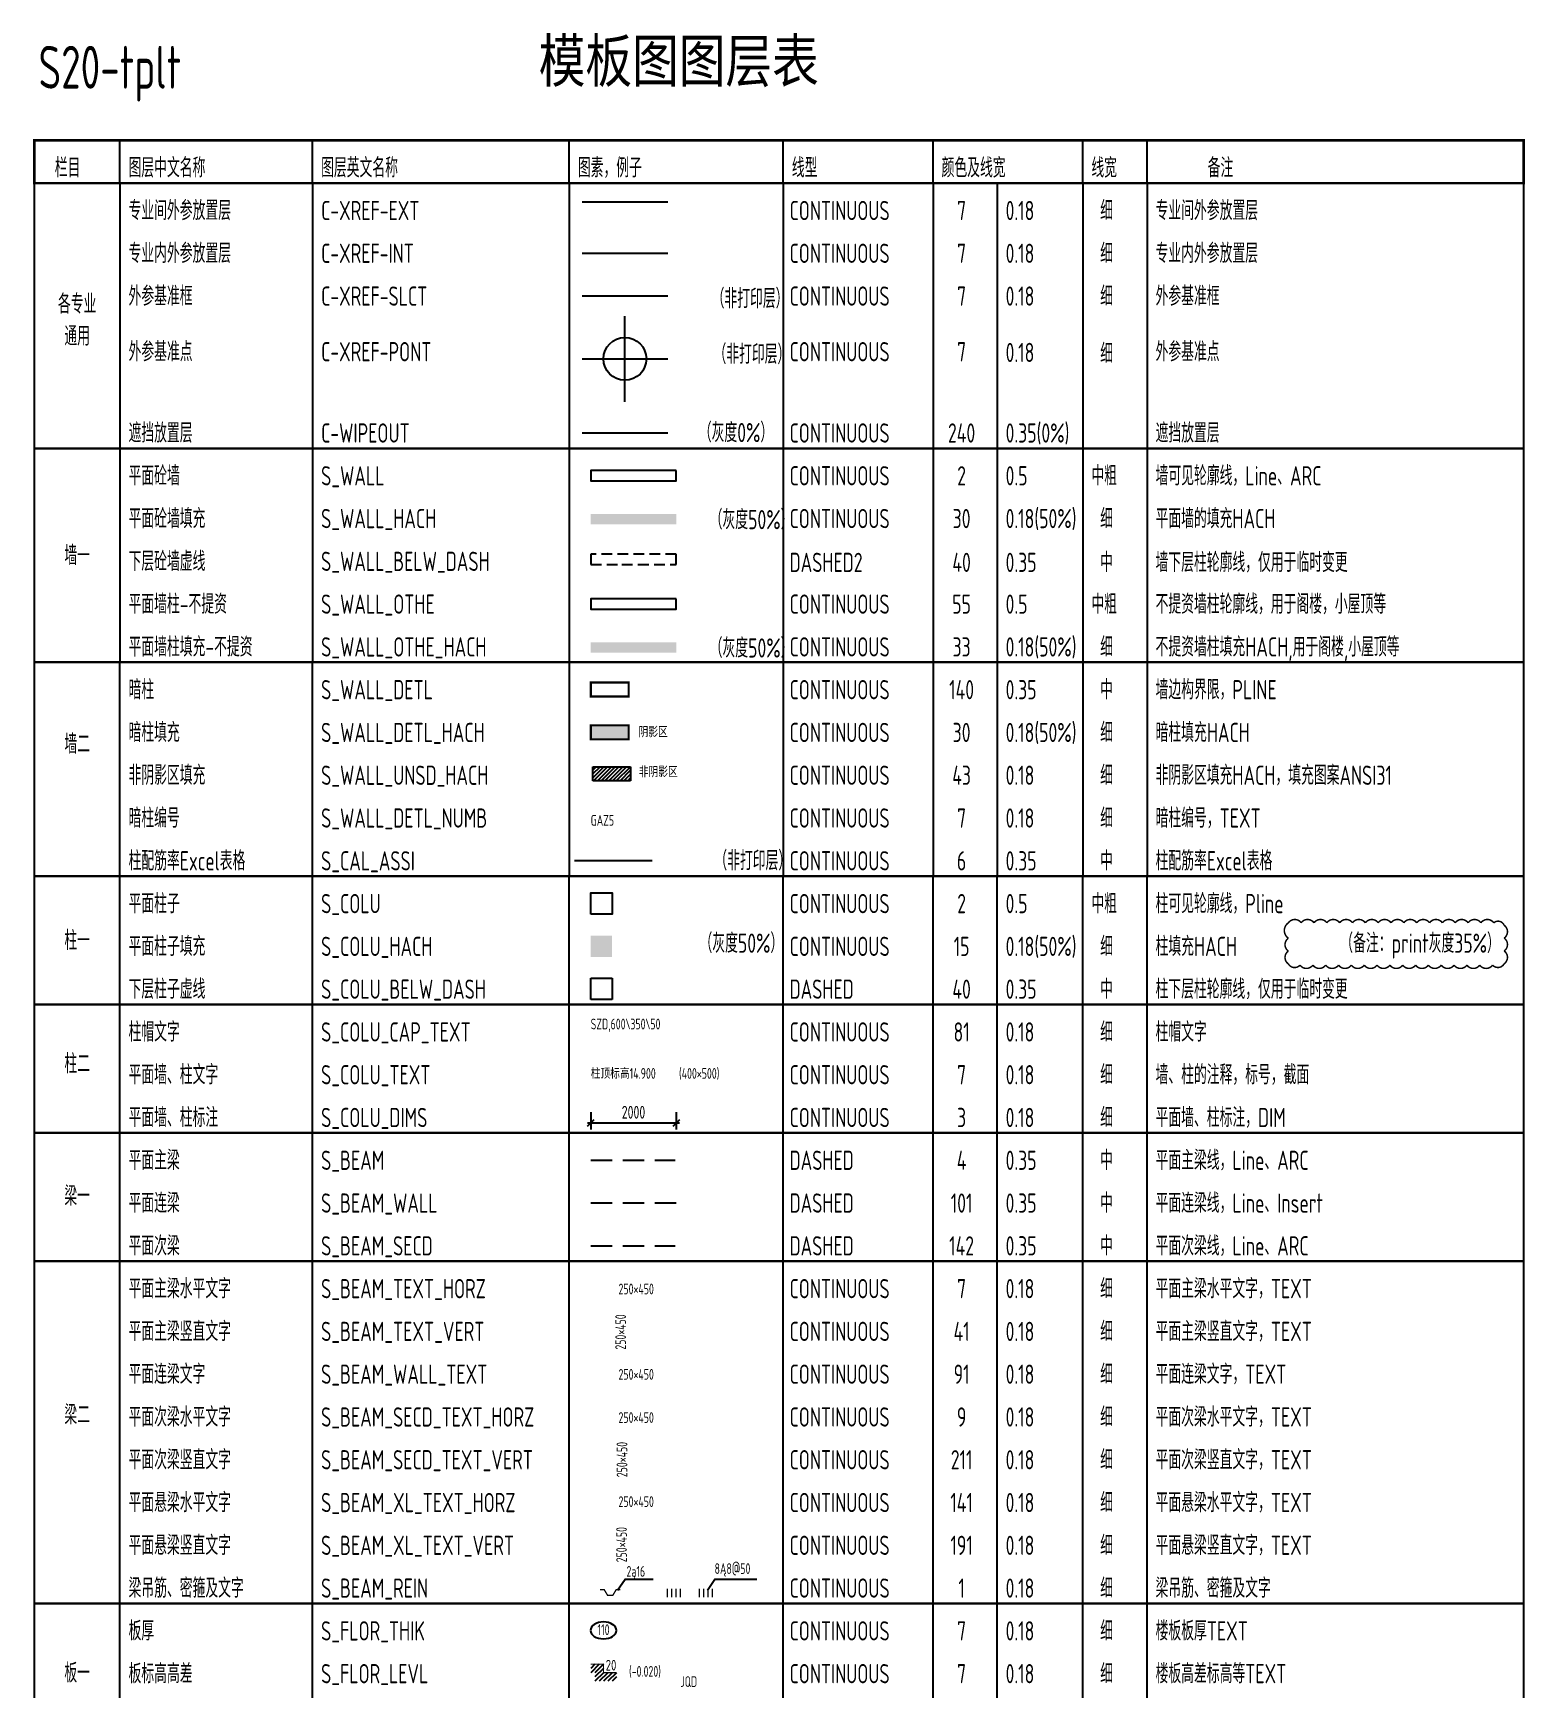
# Model space of a CAD drawing. Extents: x -10019161317 to 520012312, y -3104337261 to 7448155121.
# Drawn here: x 517527821 to 517562681, y 3499176335 to 3499215038 of the extents above; entities that cross this region are included whole.
import ezdxf
from ezdxf.enums import TextEntityAlignment as Align

# ---------------------------------------------------------------- set-up
doc = ezdxf.new("R2010")
doc.units = 0
doc.header["$LTSCALE"] = 1000
doc.header["$MEASUREMENT"] = 0
doc.linetypes.add('DASHED', pattern=[0.75, 0.5, -0.25])
doc.linetypes.add('DASHED2', pattern=[0.375, 0.25, -0.125])
doc.layers.get('0').update_dxf_attribs({"linetype": 'CONTINUOUS'})
for name, color, linetype in [('C-WIPEOUT', 240, 'CONTINUOUS'), ('C-XREF-EXT', 7, 'CONTINUOUS'), ('C-XREF-INT', 7, 'CONTINUOUS'), ('S_BEAM', 4, 'DASHED'), ('S_BEAM_REIN', 1, 'CONTINUOUS'), ('S_BEAM_SECD', 5, 'DASHED'), ('S_BEAM_SECD_TEXT_HORZ', 9, 'CONTINUOUS'), ('S_BEAM_SECD_TEXT_VERT', 211, 'CONTINUOUS'), ('S_BEAM_TEXT_HORZ', 7, 'CONTINUOUS'), ('S_BEAM_TEXT_VERT', 41, 'CONTINUOUS'), ('S_BEAM_WALL', 5, 'DASHED'), ('S_BEAM_WALL_TEXT', 91, 'CONTINUOUS'), ('S_BEAM_XL_TEXT_HORZ', 141, 'CONTINUOUS'), ('S_BEAM_XL_TEXT_VERT', 191, 'CONTINUOUS'), ('S_COLU', 2, 'CONTINUOUS'), ('S_COLU_BELW_DASH', 40, 'DASHED'), ('S_COLU_CAP_TEXT', 81, 'CONTINUOUS'), ('S_COLU_DIMS', 3, 'CONTINUOUS'), ('S_COLU_HACH', 15, 'CONTINUOUS'), ('S_COLU_TEXT', 7, 'CONTINUOUS'), ('S_FLOR_ENHN', 91, 'DASHED'), ('S_FLOR_LEVL', 7, 'CONTINUOUS'), ('S_FLOR_THIK', 7, 'CONTINUOUS'), ('S_PLAN_TEXT', 7, 'CONTINUOUS'), ('S_POST_CHAG', 50, 'CONTINUOUS'), ('S_TABL', 83, 'CONTINUOUS'), ('S_WALL', 2, 'CONTINUOUS'), ('S_WALL_BELW_DASH', 40, 'DASHED2'), ('S_WALL_DETL', 140, 'CONTINUOUS'), ('S_WALL_DETL_HACH', 30, 'CONTINUOUS'), ('S_WALL_DETL_NUMB', 7, 'CONTINUOUS'), ('S_WALL_HACH', 30, 'CONTINUOUS'), ('S_WALL_OTHE', 55, 'CONTINUOUS'), ('S_WALL_OTHE_HACH', 33, 'CONTINUOUS'), ('S_WALL_UNSD_HACH', 43, 'CONTINUOUS')]:
    doc.layers.add(name, color=color, linetype=linetype)
for name, color, linetype, plot in [('C-XREF-PONT', 7, 'CONTINUOUS', False), ('C-XREF-SLCT', 7, 'CONTINUOUS', False), ('S_CAL_ASSI', 6, 'CONTINUOUS', False)]:
    doc.layers.add(name, color=color, linetype=linetype, plot=plot)
doc.styles.add('TH-STYLE1', font='Tssdeng.shx', dxfattribs={"width": 0.7, "bigfont": 'Tssdchn.shx'})
doc.styles.add('TH-STYLE2', font='', dxfattribs={"width": 0.8})
doc.styles.add('TH-STYLE3', font='tssdeng.shx', dxfattribs={"width": 0.7, "bigfont": 'tssdchn.shx'})
doc.styles.get('TH-STYLE2').set_extended_font_data('STXihei')
doc.dimstyles.new('TSSD_100_100', dxfattribs={"dimtxt": 300, "dimasz": 150, "dimexe": 150, "dimexo": 200, "dimgap": 100, "dimtad": 1, "dimdec": 1, "dimdsep": 46, "dimtxsty": 'TH-STYLE3', "dimblk": 'ARCHTICK', "dimcen": -100, "dimdle": 75, "dimclrt": 7, "dimadec": 0, "dimazin": 0, "dimtfac": 1, "dimtdec": 1, "dimtix": 1, "dimtmove": 2, "dimatfit": 3, "dimldrblk": 'ARCHTICK', "dimfxl": 200, "dimtolj": 1, "dimtzin": 0, "dimarcsym": 0})

# ---------------------------------------------------------------- blocks, each defined once
blk = doc.blocks.new('B-th')
at = {"layer": 'S_FLOR_THIK', "color": 7, "extrusion": (0, 0, -1)}
blk.add_ellipse((86, 189), major_axis=(-302, 0), ratio=0.653433, dxfattribs=at)
at = {"style": 'TH-STYLE1', "width": 0.7, "flags": 8}
blk.add_attdef('BTH', text='', height=250, dxfattribs=at).set_placement((87, 80), align=Align.CENTER)
blk = doc.blocks.new('BGC2')
for p, q in [((-200, 200), (-300, 100)), ((-100, 200), (-300, 0)), ((0, 200), (-200, 0)), ((0, 100), (-200, -100)), ((0, 0), (-200, -200)), ((100, 0), (-100, -200)), ((200, 0), (0, -200)), ((300, 0), (100, -200)), ((300, -100), (200, -200))]:
    blk.add_line(p, q)
at = {"const_width": 25}
blk.add_lwpolyline([(-300, 200), (0, 200), (0, 0), (300, 0)], dxfattribs=at)
at = {"style": 'TH-STYLE1', "width": 0.703625}
blk.add_attdef('BGC', text='', height=250, dxfattribs=at).set_placement((50, 50), (300, 50), align=Align.FIT)
blk = doc.blocks.new('GoodwayInsertPoint')
for p, q in [((0, -100), (0, 100)), ((-100, 0), (100, 0))]:
    blk.add_line(p, q)
blk.add_circle((0, 0), 50)
blk = doc.blocks.new('_ArchTick')
at = {"color": 0, "const_width": 0.25}
blk.add_lwpolyline([(-0.53, -0.53), (0.53, 0.53)], dxfattribs=at)
blk = doc.blocks.new('*D41')
at = {"layer": 'S_COLU_DIMS', "color": 0, "lineweight": -2, "transparency": 16777216}
for p, q in [((517540776, 3499189564), (517542926, 3499189564)), ((517540851, 3499189818), (517540851, 3499189414)), ((517542851, 3499189818), (517542851, 3499189414))]:
    blk.add_line(p, q, dxfattribs=at)
at = {"layer": 'S_COLU_DIMS', "color": 0, "lineweight": -2, "transparency": 16777216, "xscale": 150, "yscale": 150, "zscale": 150, "rotation": 180}
blk.add_blockref('_ArchTick', (517540851, 3499189564), dxfattribs=at)
at = {"layer": 'S_COLU_DIMS', "color": 0, "lineweight": -2, "transparency": 16777216, "xscale": 150, "yscale": 150, "zscale": 150}
blk.add_blockref('_ArchTick', (517542851, 3499189564), dxfattribs=at)
at = {"layer": 'S_COLU_DIMS', "color": 7, "transparency": 16777216, "insert": (517541851, 3499189814), "char_height": 300, "attachment_point": 5, "style": 'TH-STYLE3'}
blk.add_mtext('\\A1;2000', dxfattribs=at)

msp = doc.modelspace()

# ---------------------------------------------------------------- hatches: boundary and pattern name
at = {"layer": 'S_WALL_DETL_HACH'}
msp.add_hatch(color=256, dxfattribs=at).paths.add_polyline_path([(517541737.636, 3499198529.059), (517541737.636, 3499198856.583), (517540855.2733, 3499198856.583), (517540855.2733, 3499198529.059)])
at = {"layer": 'S_WALL_HACH'}
msp.add_hatch(color=256, dxfattribs=at).paths.add_polyline_path([(517542851.1738, 3499203557.1323), (517542851.1738, 3499203797.1323), (517540851.1738, 3499203797.1323), (517540851.1738, 3499203557.1323)])
at = {"layer": 'S_WALL_OTHE_HACH'}
msp.add_hatch(color=256, dxfattribs=at).paths.add_polyline_path([(517542851.1697, 3499200557.1323), (517542851.1697, 3499200797.1323), (517540851.1697, 3499200797.1323), (517540851.1697, 3499200557.1323)])
at = {"layer": 'S_WALL_UNSD_HACH'}
h = msp.add_hatch(dxfattribs=at)
h.set_pattern_fill('ANSI31', color=256, scale=500, style=0)
h.set_pattern_definition([(45, (517634312.46, 3499192844.47), (-44.194174, 44.194174), [])])
h.paths.add_polyline_path([(517540901.7658, 3499197889.9919), (517540901.7658, 3499197562.4679), (517541784.1285, 3499197562.4679), (517541784.1285, 3499197889.9919)])

# ---------------------------------------------------------------- linework, layer by layer
at = {"layer": 'C-WIPEOUT'}
msp.add_line((517540651.1637, 3499205695.0409), (517542651.1637, 3499205695.0409), dxfattribs=at)
at = {"layer": 'C-XREF-EXT'}
msp.add_line((517540651.1637, 3499211095.0409), (517542651.1637, 3499211095.0409), dxfattribs=at)
at = {"layer": 'C-XREF-INT'}
msp.add_line((517540651.1637, 3499209895.0409), (517542651.1637, 3499209895.0409), dxfattribs=at)
at = {"layer": 'C-XREF-SLCT'}
msp.add_line((517540651.1637, 3499208895.0409), (517542651.1637, 3499208895.0409), dxfattribs=at)
at = {"layer": 'S_BEAM'}
msp.add_line((517540851.1597, 3499188695.0409), (517542821.6271, 3499188695.0409), dxfattribs=at)
at = {"layer": 'S_BEAM_REIN', "const_width": 30}
for points in [[(517541546.5113, 3499178653.9385), (517541446.5113, 3499178653.9385), (517541366.5113, 3499178520.6052), (517541246.5113, 3499178520.6052), (517541166.5113, 3499178653.9385), (517541066.5113, 3499178653.9385)], [(517542643.2136, 3499178675.147), (517542643.2136, 3499178475.1427)], [(517542743.2136, 3499178675.147), (517542743.2136, 3499178475.1427)], [(517542843.2136, 3499178675.147), (517542843.2136, 3499178475.1427)], [(517542943.2136, 3499178675.147), (517542943.2136, 3499178475.1427)], [(517543391.7707, 3499178675.147), (517543391.7707, 3499178475.1427)], [(517543491.7707, 3499178675.147), (517543491.7707, 3499178475.1427)], [(517543591.7707, 3499178675.147), (517543591.7707, 3499178475.1427)], [(517543691.7707, 3499178675.147), (517543691.7707, 3499178475.1427)]]:
    msp.add_lwpolyline(points, dxfattribs=at)
at = {"layer": 'S_BEAM_REIN'}
for points in [[(517541480.1859, 3499178640.0738), (517541652.6798, 3499178898.3533), (517542307.3082, 3499178898.3533)], [(517543582.511, 3499178640.0738), (517543755.0049, 3499178898.3533), (517544733.4965, 3499178898.3533)]]:
    msp.add_lwpolyline(points, dxfattribs=at)
at = {"layer": 'S_BEAM_SECD'}
msp.add_line((517540851.1597, 3499186695.0409), (517542821.6271, 3499186695.0409), dxfattribs=at)
at = {"layer": 'S_BEAM_WALL'}
msp.add_line((517540851.1597, 3499187695.0409), (517542851.1597, 3499187695.0409), dxfattribs=at)
at = {"layer": 'S_CAL_ASSI'}
msp.add_line((517540473.3303, 3499195695.0409), (517542286.8948, 3499195695.0409), dxfattribs=at)
at = {"layer": 'S_COLU'}
msp.add_lwpolyline([(517540851.1597, 3499194445.0409), (517540851.1597, 3499194945.0409), (517541351.1597, 3499194945.0409), (517541351.1597, 3499194445.0409)], close=True, dxfattribs=at)
at = {"layer": 'S_COLU_BELW_DASH'}
msp.add_lwpolyline([(517540851.1597, 3499192450.5968), (517540851.1597, 3499192950.5968), (517541351.1597, 3499192950.5968), (517541351.1597, 3499192450.5968)], close=True, dxfattribs=at)
at = {"layer": 'S_COLU_HACH'}
msp.add_solid([(517540851.1597, 3499193945.0409), (517541351.1597, 3499193945.0409), (517540851.1597, 3499193445.0409), (517541351.1597, 3499193445.0409)], dxfattribs=at)
at = {"layer": 'S_POST_CHAG', "const_width": 35}
msp.add_lwpolyline([(517557153.9824, 3499194241.506, -0.52056705), (517557453.9824, 3499194241.506, -0.52056705), (517557753.9824, 3499194241.506, -0.52056705), (517558053.9824, 3499194241.506, -0.52056705), (517558353.9824, 3499194241.506, -0.52056705), (517558653.9824, 3499194241.506, -0.52056705), (517558953.9824, 3499194241.506, -0.52056705), (517559253.9824, 3499194241.506, -0.52056705), (517559553.9824, 3499194241.506, -0.52056705), (517559853.9824, 3499194241.506, -0.52056705), (517560153.9824, 3499194241.506, -0.52056705), (517560453.9824, 3499194241.506, -0.52056705), (517560753.9824, 3499194241.506, -0.52056705), (517561053.9824, 3499194241.506, -0.52056705), (517561353.9824, 3499194241.506, -0.52056705), (517561653.9824, 3499194241.506, -0.52056705), (517561953.9824, 3499194241.506, -0.52056705), (517562196.4594, 3499194183.9831, -0.52056705), (517562196.4594, 3499193883.9831, -0.52056705), (517562196.4594, 3499193583.9831, -0.52056705), (517562196.4594, 3499193283.9831, -0.52056705), (517561926.4041, 3499193254.0385, -0.52056705), (517561626.4041, 3499193254.0385, -0.52056705), (517561326.4041, 3499193254.0385, -0.52056705), (517561026.4041, 3499193254.0385, -0.52056705), (517560726.4041, 3499193254.0385, -0.52056705), (517560426.4041, 3499193254.0385, -0.52056705), (517560126.4041, 3499193254.0385, -0.52056705), (517559826.4041, 3499193254.0385, -0.52056705), (517559526.4041, 3499193254.0385, -0.52056705), (517559226.4041, 3499193254.0385, -0.52056705), (517558926.4041, 3499193254.0385, -0.52056705), (517558626.4041, 3499193254.0385, -0.52056705), (517558326.4041, 3499193254.0385, -0.52056705), (517558026.4041, 3499193254.0385, -0.52056705), (517557726.4041, 3499193254.0385, -0.52056705), (517557426.4041, 3499193254.0385, -0.52056705), (517557153.9824, 3499193281.6168, -0.52056705), (517557153.9824, 3499193581.6168, -0.52056705), (517557153.9824, 3499193881.6168, -0.52056705)], format="xyb", close=True, dxfattribs=at)
at = {"layer": 'S_TABL'}
for p, q in [((517529851.1677, 3499211531.0409), (517529851.1677, 3499212531.0409)), ((517534351.1677, 3499211531.0409), (517534351.1677, 3499212531.0409)), ((517540351.1677, 3499211531.0409), (517540351.1677, 3499212531.0409)), ((517545351.1677, 3499211531.0409), (517545351.1677, 3499212531.0409)), ((517548851.1677, 3499211531.0409), (517548851.1677, 3499212531.0409)), ((517552351.1677, 3499211531.0409), (517552351.1677, 3499212531.0409)), ((517553851.1637, 3499211531.0409), (517553851.1637, 3499212531.0409)), ((517529851.1637, 3499211531.0409), (517529851.1637, 3499205331.0409)), ((517534351.1637, 3499211531.0409), (517534351.1637, 3499205331.0409)), ((517540351.1637, 3499211531.0409), (517540351.1637, 3499205331.0409)), ((517545351.1597, 3499211531.0409), (517545351.1597, 3499205331.0409)), ((517548851.1637, 3499211531.0409), (517548851.1637, 3499205331.0409)), ((517550351.1637, 3499211531.0409), (517550351.1637, 3499205331.0409)), ((517552351.1637, 3499211531.0409), (517552351.1637, 3499205331.0409)), ((517553851.1637, 3499211531.0409), (517553851.1637, 3499205331.0409)), ((517527851.1677, 3499205331.0409), (517562651.1597, 3499205331.0409)), ((517527851.1677, 3499205331.0409), (517562651.1597, 3499205331.0409)), ((517529851.1677, 3499205331.0409), (517529851.1597, 3499200331.0409)), ((517534351.1677, 3499205331.0409), (517534351.1597, 3499200331.0409)), ((517540351.1677, 3499205331.0409), (517540351.1597, 3499200331.0409)), ((517545351.1637, 3499205331.0409), (517545351.1556, 3499200331.0409)), ((517548851.1677, 3499205331.0409), (517548851.1597, 3499200331.0409)), ((517550351.1677, 3499205331.0409), (517550351.1597, 3499200331.0409)), ((517552351.1677, 3499205331.0409), (517552351.1597, 3499200331.0409)), ((517553851.1677, 3499205331.0409), (517553851.1597, 3499200331.0409)), ((517529851.1597, 3499195331.0409), (517529851.1597, 3499200331.0409)), ((517534351.1556, 3499195331.0409), (517534351.1597, 3499200331.0409)), ((517540351.1597, 3499200331.0409), (517540351.1556, 3499195331.0409)), ((517545351.1556, 3499200331.0409), (517545351.1516, 3499195331.0409)), ((517548851.1597, 3499200331.0409), (517548851.1556, 3499195331.0409)), ((517550351.1597, 3499200331.0409), (517550351.1556, 3499195331.0409)), ((517552351.1597, 3499200331.0409), (517552351.1556, 3499195331.0409)), ((517553851.1597, 3499200331.0409), (517553851.1556, 3499195331.0409)), ((517529851.1597, 3499192331.0409), (517529851.1597, 3499195331.0409)), ((517534351.1556, 3499192331.0409), (517534351.1556, 3499195331.0409)), ((517540351.1556, 3499192331.0409), (517540351.1556, 3499195331.0409)), ((517545351.1516, 3499192331.0409), (517545351.1516, 3499195331.0409)), ((517548851.1556, 3499192331.0409), (517548851.1556, 3499195331.0409)), ((517550351.1556, 3499192331.0409), (517550351.1556, 3499195331.0409)), ((517552351.1556, 3499192331.0409), (517552351.1556, 3499195331.0409)), ((517553851.1556, 3499192331.0409), (517553851.1556, 3499195331.0409)), ((517529851.1597, 3499189331.0409), (517529851.1597, 3499192331.0409)), ((517534351.1556, 3499189331.0409), (517534351.1556, 3499192331.0409)), ((517540351.1556, 3499189331.0409), (517540351.1556, 3499192331.0409)), ((517545351.1516, 3499189331.0409), (517545351.1516, 3499192331.0409)), ((517548851.1556, 3499189331.0409), (517548851.1556, 3499192331.0409)), ((517550351.1556, 3499189331.0409), (517550351.1556, 3499192331.0409)), ((517552351.1556, 3499189331.0409), (517552351.1556, 3499192331.0409)), ((517553851.1556, 3499189331.0409), (517553851.1556, 3499192331.0409)), ((517529851.1597, 3499186331.0409), (517529851.1597, 3499189331.0409)), ((517534351.1556, 3499186331.0409), (517534351.1556, 3499189331.0409)), ((517540351.1556, 3499186331.0409), (517540351.1556, 3499189331.0409)), ((517545351.1516, 3499186331.0409), (517545351.1516, 3499189331.0409)), ((517548851.1556, 3499186331.0409), (517548851.1556, 3499189331.0409)), ((517550351.1556, 3499186331.0409), (517550351.1556, 3499189331.0409)), ((517552351.1556, 3499186331.0409), (517552351.1556, 3499189331.0409)), ((517553851.1556, 3499186331.0409), (517553851.1556, 3499189331.0409)), ((517529851.1597, 3499178331.0409), (517529851.1597, 3499186331.0409)), ((517534351.1556, 3499178331.0409), (517534351.1556, 3499186331.0409)), ((517540351.1556, 3499178331.0409), (517540351.1556, 3499186331.0409)), ((517545351.1516, 3499178331.0409), (517545351.1516, 3499186331.0409)), ((517548851.1556, 3499178331.0409), (517548851.1556, 3499186331.0409)), ((517550351.1556, 3499178331.0409), (517550351.1556, 3499186331.0409)), ((517552351.1556, 3499178331.0409), (517552351.1556, 3499186331.0409)), ((517553851.1556, 3499178331.0409), (517553851.1556, 3499186331.0409)), ((517529851.1556, 3499175331.0409), (517529851.1597, 3499178331.0409)), ((517534351.1556, 3499175331.0409), (517534351.1556, 3499178331.0409)), ((517540351.1556, 3499175331.0409), (517540351.1556, 3499178331.0409)), ((517545351.1516, 3499175331.0409), (517545351.1516, 3499178331.0409)), ((517548851.1556, 3499175331.0409), (517548851.1556, 3499178331.0409)), ((517550351.1556, 3499175331.0409), (517550351.1556, 3499178331.0409)), ((517552351.1556, 3499175331.0409), (517552351.1556, 3499178331.0409)), ((517553851.1556, 3499175331.0409), (517553851.1556, 3499178331.0409))]:
    msp.add_line(p, q, dxfattribs=at)
at = {"layer": 'S_TABL', "const_width": 60}
msp.add_lwpolyline([(517527851.1677, 3499212531.0409), (517562651.1516, 3499212531.0409), (517562651.1516, 3499211531.0409), (517527851.1677, 3499211531.0409)], close=True, dxfattribs=at)
at = {"layer": 'S_TABL'}
for points in [[(517527851.1677, 3499211531.0409), (517562651.1516, 3499211531.0409), (517562651.1597, 3499205331.0409), (517527851.1677, 3499205331.0409)], [(517527851.1677, 3499205331.0409), (517562651.1597, 3499205331.0409), (517562651.1516, 3499200331.0409), (517527851.1597, 3499200331.0409)], [(517527851.1597, 3499200331.0409), (517562651.1516, 3499200331.0409), (517562651.1516, 3499195331.0409), (517527851.1597, 3499195331.0409)], [(517527851.1597, 3499195331.0409), (517562651.1516, 3499195331.0409), (517562651.1516, 3499192331.0409), (517527851.1597, 3499192331.0409)], [(517527851.1597, 3499192331.0409), (517562651.1516, 3499192331.0409), (517562651.1516, 3499189331.0409), (517527851.1597, 3499189331.0409)], [(517527851.1597, 3499189331.0409), (517562651.1516, 3499189331.0409), (517562651.1516, 3499186331.0409), (517527851.1597, 3499186331.0409)], [(517527851.1597, 3499186331.0409), (517562651.1516, 3499186331.0409), (517562651.1516, 3499178331.0409), (517527851.1597, 3499178331.0409)], [(517527851.1597, 3499178331.0409), (517562651.1516, 3499178331.0409), (517562651.1516, 3499175331.0409), (517527851.1597, 3499175331.0409)]]:
    msp.add_lwpolyline(points, close=True, dxfattribs=at)
at = {"layer": 'S_WALL'}
msp.add_lwpolyline([(517542851.1677, 3499204815.0409), (517540851.1677, 3499204815.0409), (517540851.1677, 3499204575.0409), (517541580.7518, 3499204575.0409), (517541580.7518, 3499204575.0409), (517542851.1677, 3499204575.0409), (517542851.1677, 3499204815.0409)], dxfattribs=at)
at = {"layer": 'S_WALL_BELW_DASH'}
msp.add_lwpolyline([(517542851.1637, 3499202859.8806), (517540851.1637, 3499202859.8806), (517540851.1637, 3499202619.8806), (517541580.7478, 3499202619.8806), (517541580.7478, 3499202619.8806), (517542851.1637, 3499202619.8806), (517542851.1637, 3499202859.8806)], dxfattribs=at)
at = {"layer": 'S_WALL_DETL'}
for p, q in [((517540901.7658, 3499197889.9919), (517541784.1285, 3499197889.9919)), ((517540901.7658, 3499197562.4679), (517540901.7658, 3499197889.9919)), ((517541784.1285, 3499197889.9919), (517541784.1285, 3499197562.4679)), ((517541784.1285, 3499197562.4679), (517540901.7658, 3499197562.4679))]:
    msp.add_line(p, q, dxfattribs=at)
at = {"layer": 'S_WALL_DETL', "const_width": 50}
for points in [[(517540855.2733, 3499199858.8029), (517541737.636, 3499199858.8029), (517541737.636, 3499199531.2789), (517540855.2733, 3499199531.2789)], [(517540855.2733, 3499198856.583), (517541737.636, 3499198856.583), (517541737.636, 3499198529.059), (517540855.2733, 3499198529.059)]]:
    msp.add_lwpolyline(points, close=True, dxfattribs=at)
at = {"layer": 'S_WALL_OTHE'}
msp.add_lwpolyline([(517542851.1637, 3499201815.0409), (517540851.1637, 3499201815.0409), (517540851.1637, 3499201575.0409), (517541580.7478, 3499201575.0409), (517541580.7478, 3499201575.0409), (517542851.1637, 3499201575.0409), (517542851.1637, 3499201815.0409)], dxfattribs=at)

# ---------------------------------------------------------------- block references
at = {"layer": 'C-XREF-PONT', "xscale": 10, "yscale": 10, "zscale": 10}
msp.add_blockref('GoodwayInsertPoint', (517541651.1637, 3499207423.3769), dxfattribs=at)
at = {"layer": 'S_FLOR_LEVL'}
msp.add_blockref('BGC2', (517541151.1597, 3499176713.8817), dxfattribs=at).add_auto_attribs({'BGC': '20'})
at = {"layer": 'S_FLOR_THIK'}
msp.add_blockref('B-th', (517541063.3098, 3499177513.7616), dxfattribs=at).add_auto_attribs({'BTH': '110'})

# ---------------------------------------------------------------- texts
at = {"layer": 'S_BEAM_REIN', "style": 'TH-STYLE1', "width": 0.7}
for s, p in [('2ą16', (517541687.5136, 3499178956.4243)), ('8Ą8@50', (517543746.0474, 3499179022.0822))]:
    msp.add_text(s, height=250, dxfattribs=at).set_placement(p)
at = {"layer": 'S_BEAM_SECD_TEXT_HORZ', "style": 'TH-STYLE1', "width": 0.7}
msp.add_text('250×450', height=250, dxfattribs=at).set_placement((517541500.9625, 3499182477.6107), align=Align.BOTTOM_LEFT)
at = {"layer": 'S_BEAM_SECD_TEXT_VERT', "style": 'TH-STYLE1', "width": 0.7}
msp.add_text('250×450', height=250, rotation=90, dxfattribs=at).set_placement((517541782.4375, 3499181283.2918), align=Align.BOTTOM_LEFT)
at = {"layer": 'S_BEAM_TEXT_HORZ', "style": 'TH-STYLE1', "width": 0.7}
msp.add_text('250×450', height=250, dxfattribs=at).set_placement((517541500.9625, 3499185482.8329), align=Align.BOTTOM_LEFT)
at = {"layer": 'S_BEAM_TEXT_VERT', "style": 'TH-STYLE1', "width": 0.7}
msp.add_text('250×450', height=250, rotation=90, dxfattribs=at).set_placement((517541749.9486, 3499184264.9833), align=Align.BOTTOM_LEFT)
at = {"layer": 'S_BEAM_WALL_TEXT', "style": 'TH-STYLE1', "width": 0.7}
msp.add_text('250×450', height=250, dxfattribs=at).set_placement((517541500.9625, 3499183487.1484), align=Align.BOTTOM_LEFT)
at = {"layer": 'S_BEAM_XL_TEXT_HORZ', "style": 'TH-STYLE1', "width": 0.7}
msp.add_text('250×450', height=250, dxfattribs=at).set_placement((517541500.9625, 3499180587.1484))
at = {"layer": 'S_BEAM_XL_TEXT_VERT', "style": 'TH-STYLE1', "width": 0.7}
msp.add_text('250×450', height=250, rotation=90, dxfattribs=at).set_placement((517541696.7191, 3499179293.6672))
at = {"layer": 'S_COLU_CAP_TEXT', "style": 'TH-STYLE1', "width": 0.7}
msp.add_text('SZD,600\\350\\50', height=250, dxfattribs=at).set_placement((517540851.1597, 3499191676.1069), align=Align.BOTTOM_LEFT)
at = {"layer": 'S_COLU_TEXT', "style": 'TH-STYLE1', "width": 0.7}
for s, p in [('柱顶标高14.900', (517540851.1597, 3499190521.5046)), ('(400×500)', (517542914.8337, 3499190521.5046))]:
    msp.add_text(s, height=250, dxfattribs=at).set_placement(p, align=Align.BOTTOM_LEFT)
at = {"layer": 'S_FLOR_ENHN', "style": 'TH-STYLE1', "width": 0.7}
msp.add_text('JQD', height=250, dxfattribs=at).set_placement((517542947.1969, 3499176381.5996))
at = {"layer": 'S_FLOR_LEVL', "style": 'TH-STYLE1', "width": 0.7}
msp.add_text('(-0.020)', height=250, dxfattribs=at).set_placement((517541747.1979, 3499176619.8984))
at = {"layer": 'S_PLAN_TEXT'}
for s, height, style, width, p in [('模板图图层表', 1000, 'TH-STYLE2', 0.8, (517539634.6078, 3499213592.4508)), ('S20-tplt', 1000, 'TH-STYLE1', 0.7, (517527947.8749, 3499213440.7416)), ('栏目', 450, 'TH-STYLE1', 0.7, (517528326.5168, 3499211531.0409)), ('图层中文名称', 450, 'TH-STYLE1', 0.7, (517530051.1677, 3499211531.0409)), ('图层英文名称', 450, 'TH-STYLE1', 0.7, (517534551.1677, 3499211531.0409)), ('图素，例子', 450, 'TH-STYLE1', 0.7, (517540551.1677, 3499211531.0409)), ('线型', 450, 'TH-STYLE1', 0.7, (517545551.1677, 3499211531.0409)), ('颜色及线宽', 450, 'TH-STYLE1', 0.7, (517549051.1677, 3499211531.0409)), ('线宽', 450, 'TH-STYLE1', 0.7, (517552551.1677, 3499211531.0409)), ('备注', 450, 'TH-STYLE1', 0.7, (517555268.8704, 3499211531.0409)), ('专业间外参放置层', 450, 'TH-STYLE1', 0.7, (517530051.1637, 3499210531.0409)), ('C-XREF-EXT', 450, 'TH-STYLE1', 0.7, (517534551.1637, 3499210531.0409)), ('CONTINUOUS', 450, 'TH-STYLE1', 0.7, (517545497.7953, 3499210531.0409)), ('0.18', 450, 'TH-STYLE1', 0.7, (517550545.9558, 3499210531.0409)), ('细', 450, 'TH-STYLE1', 0.7, (517552757.5171, 3499210531.0409)), ('专业间外参放置层', 450, 'TH-STYLE1', 0.7, (517554051.1677, 3499210531.0409)), ('专业内外参放置层', 450, 'TH-STYLE1', 0.7, (517530051.1637, 3499209531.0409)), ('C-XREF-INT', 450, 'TH-STYLE1', 0.7, (517534551.1637, 3499209531.0409)), ('CONTINUOUS', 450, 'TH-STYLE1', 0.7, (517545497.7953, 3499209531.0409)), ('0.18', 450, 'TH-STYLE1', 0.7, (517550545.9558, 3499209531.0409)), ('细', 450, 'TH-STYLE1', 0.7, (517552757.5171, 3499209531.0409)), ('专业内外参放置层', 450, 'TH-STYLE1', 0.7, (517554051.1677, 3499209531.0409)), ('外参基准框', 450, 'TH-STYLE1', 0.7, (517530051.1637, 3499208531.0409)), ('C-XREF-SLCT', 450, 'TH-STYLE1', 0.7, (517534551.1637, 3499208531.0409)), ('CONTINUOUS', 450, 'TH-STYLE1', 0.7, (517545497.7953, 3499208531.0409)), ('0.18', 450, 'TH-STYLE1', 0.7, (517550545.9558, 3499208531.0409)), ('细', 450, 'TH-STYLE1', 0.7, (517552757.5171, 3499208531.0409)), ('外参基准框', 450, 'TH-STYLE1', 0.7, (517554051.1677, 3499208531.0409)), ('外参基准点', 450, 'TH-STYLE1', 0.7, (517530051.1637, 3499207231.0409)), ('C-XREF-PONT', 450, 'TH-STYLE1', 0.7, (517534551.1637, 3499207231.0409)), ('CONTINUOUS', 450, 'TH-STYLE1', 0.7, (517545497.7953, 3499207231.0409)), ('0.18', 450, 'TH-STYLE1', 0.7, (517550545.9558, 3499207213.6474)), ('细', 450, 'TH-STYLE1', 0.7, (517552757.5171, 3499207190.2324)), ('外参基准点', 450, 'TH-STYLE1', 0.7, (517554051.1677, 3499207231.0409)), ('遮挡放置层', 450, 'TH-STYLE1', 0.7, (517530051.1637, 3499205331.0409)), ('C-WIPEOUT', 450, 'TH-STYLE1', 0.7, (517534551.1637, 3499205331.0409)), ('CONTINUOUS', 450, 'TH-STYLE1', 0.7, (517545497.7953, 3499205331.0409)), ('0.35(0%%%)', 450, 'TH-STYLE1', 0.7, (517550545.9558, 3499205331.0409)), ('遮挡放置层', 450, 'TH-STYLE1', 0.7, (517554051.1677, 3499205331.0409)), ('平面砼墙', 450, 'TH-STYLE1', 0.7, (517530051.1677, 3499204331.0409)), ('CONTINUOUS', 450, 'TH-STYLE1', 0.7, (517545497.7953, 3499204331.0409)), ('中粗', 450, 'TH-STYLE1', 0.7, (517552551.1677, 3499204331.0409)), ('墙可见轮廓线，Line、ARC', 450, 'TH-STYLE1', 0.7, (517554051.1677, 3499204331.0409)), ('S_WALL', 450, 'TH-STYLE1', 0.7, (517534551.1677, 3499204331.0409)), ('0.5', 450, 'TH-STYLE1', 0.7, (517550545.9558, 3499204331.0409)), ('平面砼墙填充', 450, 'TH-STYLE1', 0.7, (517530051.1738, 3499203331.0409)), ('S_WALL_HACH', 450, 'TH-STYLE1', 0.7, (517534551.1738, 3499203331.0409)), ('CONTINUOUS', 450, 'TH-STYLE1', 0.7, (517545497.8014, 3499203331.0409)), ('0.18(50%%%)', 450, 'TH-STYLE1', 0.7, (517550545.9618, 3499203331.0409)), ('细', 450, 'TH-STYLE1', 0.7, (517552757.5231, 3499203331.0409)), ('平面墙的填充HACH', 450, 'TH-STYLE1', 0.7, (517554051.1738, 3499203331.0409)), ('下层砼墙虚线', 450, 'TH-STYLE1', 0.7, (517530051.1738, 3499202331.0409)), ('S_WALL_BELW_DASH', 450, 'TH-STYLE1', 0.7, (517534551.1738, 3499202331.0409)), ('DASHED2', 450, 'TH-STYLE1', 0.7, (517545497.7873, 3499202306.4247)), ('0.35', 450, 'TH-STYLE1', 0.7, (517550545.9477, 3499202306.4247)), ('中', 450, 'TH-STYLE1', 0.7, (517552757.505, 3499202306.4247)), ('墙下层柱轮廓线，仅用于临时变更', 450, 'TH-STYLE1', 0.7, (517554051.1597, 3499202306.4247)), ('平面墙柱-不提资', 450, 'TH-STYLE1', 0.7, (517530051.1637, 3499201331.0409)), ('S_WALL_OTHE', 450, 'TH-STYLE1', 0.7, (517534551.1637, 3499201331.0409)), ('CONTINUOUS', 450, 'TH-STYLE1', 0.7, (517545497.7913, 3499201331.0409)), ('0.5', 450, 'TH-STYLE1', 0.7, (517550545.9518, 3499201331.0409)), ('中粗', 450, 'TH-STYLE1', 0.7, (517552551.1637, 3499201331.0409)), ('不提资墙柱轮廓线，用于阁楼，小屋顶等', 450, 'TH-STYLE1', 0.7, (517554051.1637, 3499201331.0409)), ('平面墙柱填充-不提资', 450, 'TH-STYLE1', 0.7, (517530051.1697, 3499200331.0409)), ('S_WALL_OTHE_HACH', 450, 'TH-STYLE1', 0.7, (517534551.1697, 3499200331.0409)), ('CONTINUOUS', 450, 'TH-STYLE1', 0.7, (517545497.7973, 3499200331.0409)), ('0.18(50%%%)', 450, 'TH-STYLE1', 0.7, (517550545.9578, 3499200331.0409)), ('细', 450, 'TH-STYLE1', 0.7, (517552757.5191, 3499200331.0409)), ('不提资墙柱填充HACH,用于阁楼,小屋顶等', 450, 'TH-STYLE1', 0.7, (517554051.1697, 3499200331.0409)), ('暗柱', 450, 'TH-STYLE1', 0.7, (517530051.1597, 3499199331.0409)), ('S_WALL_DETL', 450, 'TH-STYLE1', 0.7, (517534551.1597, 3499199331.0409)), ('CONTINUOUS', 450, 'TH-STYLE1', 0.7, (517545497.7873, 3499199331.0409)), ('0.35', 450, 'TH-STYLE1', 0.7, (517550545.9477, 3499199331.0409)), ('中', 450, 'TH-STYLE1', 0.7, (517552757.508, 3499199331.0409)), ('墙边构界限，PLINE', 450, 'TH-STYLE1', 0.7, (517554051.1597, 3499199331.0409)), ('暗柱填充', 450, 'TH-STYLE1', 0.7, (517530051.1597, 3499198331.0409)), ('S_WALL_DETL_HACH', 450, 'TH-STYLE1', 0.7, (517534551.1597, 3499198331.0409)), ('CONTINUOUS', 450, 'TH-STYLE1', 0.7, (517545497.7873, 3499198331.0409)), ('0.18(50%%%)', 450, 'TH-STYLE1', 0.7, (517550545.9477, 3499198331.0409)), ('细', 450, 'TH-STYLE1', 0.7, (517552757.507, 3499198331.0409)), ('暗柱填充HACH', 450, 'TH-STYLE1', 0.7, (517554051.1597, 3499198331.0409)), ('非阴影区填充', 450, 'TH-STYLE1', 0.7, (517530051.1597, 3499197331.0409)), ('细', 450, 'TH-STYLE1', 0.7, (517552757.507, 3499197331.0409)), ('非阴影区填充HACH，填充图案ANSI31', 450, 'TH-STYLE1', 0.7, (517554051.1597, 3499197331.0409)), ('S_WALL_UNSD_HACH', 450, 'TH-STYLE1', 0.7, (517534551.1597, 3499197331.0409)), ('CONTINUOUS', 450, 'TH-STYLE1', 0.7, (517545497.7873, 3499197331.0409)), ('0.18', 450, 'TH-STYLE1', 0.7, (517550545.9477, 3499197331.0409)), ('暗柱编号', 450, 'TH-STYLE1', 0.7, (517530051.1597, 3499196331.0409)), ('S_WALL_DETL_NUMB', 450, 'TH-STYLE1', 0.7, (517534551.1597, 3499196331.0409)), ('CONTINUOUS', 450, 'TH-STYLE1', 0.7, (517545497.7873, 3499196331.0409)), ('0.18', 450, 'TH-STYLE1', 0.7, (517550545.9477, 3499196331.0409)), ('细', 450, 'TH-STYLE1', 0.7, (517552757.506, 3499196331.0409)), ('暗柱编号，TEXT', 450, 'TH-STYLE1', 0.7, (517554051.1597, 3499196331.0409)), ('柱配筋率Excel表格', 450, 'TH-STYLE1', 0.7, (517530051.1597, 3499195331.0409)), ('S_CAL_ASSI', 450, 'TH-STYLE1', 0.7, (517534551.1597, 3499195331.0409)), ('CONTINUOUS', 450, 'TH-STYLE1', 0.7, (517545497.7873, 3499195331.0409)), ('0.35', 450, 'TH-STYLE1', 0.7, (517550545.9477, 3499195331.0409)), ('中', 450, 'TH-STYLE1', 0.7, (517552757.506, 3499195331.0409)), ('柱配筋率Excel表格', 450, 'TH-STYLE1', 0.7, (517554051.1597, 3499195331.0409)), ('平面柱子', 450, 'TH-STYLE1', 0.7, (517530051.1597, 3499194331.0409)), ('S_COLU', 450, 'TH-STYLE1', 0.7, (517534551.1597, 3499194331.0409)), ('CONTINUOUS', 450, 'TH-STYLE1', 0.7, (517545497.7873, 3499194331.0409)), ('0.5', 450, 'TH-STYLE1', 0.7, (517550545.9477, 3499194331.0409)), ('中粗', 450, 'TH-STYLE1', 0.7, (517552551.1556, 3499194331.0409)), ('柱可见轮廓线，Pline', 450, 'TH-STYLE1', 0.7, (517554051.1597, 3499194331.0409)), ('平面柱子填充', 450, 'TH-STYLE1', 0.7, (517530051.1597, 3499193331.0409)), ('S_COLU_HACH', 450, 'TH-STYLE1', 0.7, (517534551.1597, 3499193331.0409)), ('CONTINUOUS', 450, 'TH-STYLE1', 0.7, (517545497.7873, 3499193331.0409)), ('0.18(50%%%)', 450, 'TH-STYLE1', 0.7, (517550545.9477, 3499193331.0409)), ('细', 450, 'TH-STYLE1', 0.7, (517552757.505, 3499193331.0409)), ('柱填充HACH', 450, 'TH-STYLE1', 0.7, (517554051.1597, 3499193331.0409)), ('下层柱子虚线', 450, 'TH-STYLE1', 0.7, (517530051.1597, 3499192331.0409)), ('中', 450, 'TH-STYLE1', 0.7, (517552757.505, 3499192331.0409)), ('柱下层柱轮廓线，仅用于临时变更', 450, 'TH-STYLE1', 0.7, (517554051.1597, 3499192331.0409)), ('S_COLU_BELW_DASH', 450, 'TH-STYLE1', 0.7, (517534551.1597, 3499192331.0409)), ('DASHED', 450, 'TH-STYLE1', 0.7, (517545497.7873, 3499192331.0409)), ('0.35', 450, 'TH-STYLE1', 0.7, (517550545.9477, 3499192331.0409)), ('柱帽文字', 450, 'TH-STYLE1', 0.7, (517530051.1597, 3499191331.0409)), ('S_COLU_CAP_TEXT', 450, 'TH-STYLE1', 0.7, (517534551.1597, 3499191331.0409)), ('CONTINUOUS', 450, 'TH-STYLE1', 0.7, (517545497.7873, 3499191331.0409)), ('0.18', 450, 'TH-STYLE1', 0.7, (517550545.9477, 3499191331.0409)), ('细', 450, 'TH-STYLE1', 0.7, (517552757.505, 3499191331.0409)), ('柱帽文字', 450, 'TH-STYLE1', 0.7, (517554051.1597, 3499191331.0409)), ('平面墙、柱文字', 450, 'TH-STYLE1', 0.7, (517530051.1597, 3499190331.0409)), ('S_COLU_TEXT', 450, 'TH-STYLE1', 0.7, (517534551.1597, 3499190331.0409)), ('CONTINUOUS', 450, 'TH-STYLE1', 0.7, (517545497.7873, 3499190331.0409)), ('0.18', 450, 'TH-STYLE1', 0.7, (517550545.9477, 3499190331.0409)), ('细', 450, 'TH-STYLE1', 0.7, (517552757.505, 3499190331.0409)), ('墙、柱的注释，标号，截面', 450, 'TH-STYLE1', 0.7, (517554051.1597, 3499190331.0409)), ('平面墙、柱标注', 450, 'TH-STYLE1', 0.7, (517530051.1597, 3499189331.0409)), ('S_COLU_DIMS', 450, 'TH-STYLE1', 0.7, (517534551.1597, 3499189331.0409)), ('CONTINUOUS', 450, 'TH-STYLE1', 0.7, (517545497.7873, 3499189331.0409)), ('0.18', 450, 'TH-STYLE1', 0.7, (517550545.9477, 3499189331.0409)), ('细', 450, 'TH-STYLE1', 0.7, (517552757.505, 3499189331.0409)), ('平面墙、柱标注，DIM', 450, 'TH-STYLE1', 0.7, (517554051.1597, 3499189331.0409)), ('平面主梁', 450, 'TH-STYLE1', 0.7, (517530051.1597, 3499188331.0409)), ('S_BEAM', 450, 'TH-STYLE1', 0.7, (517534551.1597, 3499188331.0409)), ('DASHED', 450, 'TH-STYLE1', 0.7, (517545497.7873, 3499188331.0409)), ('0.35', 450, 'TH-STYLE1', 0.7, (517550545.9477, 3499188331.0409)), ('中', 450, 'TH-STYLE1', 0.7, (517552757.508, 3499188331.0409)), ('平面主梁线，Line、ARC', 450, 'TH-STYLE1', 0.7, (517554051.1597, 3499188331.0409)), ('平面连梁', 450, 'TH-STYLE1', 0.7, (517530051.1597, 3499187331.0409)), ('S_BEAM_WALL', 450, 'TH-STYLE1', 0.7, (517534551.1597, 3499187331.0409)), ('DASHED', 450, 'TH-STYLE1', 0.7, (517545497.7873, 3499187331.0409)), ('0.35', 450, 'TH-STYLE1', 0.7, (517550545.9477, 3499187331.0409)), ('中', 450, 'TH-STYLE1', 0.7, (517552757.508, 3499187331.0409)), ('平面连梁线，Line、Insert', 450, 'TH-STYLE1', 0.7, (517554051.1597, 3499187331.0409)), ('平面次梁', 450, 'TH-STYLE1', 0.7, (517530051.1597, 3499186331.0409)), ('S_BEAM_SECD', 450, 'TH-STYLE1', 0.7, (517534551.1597, 3499186331.0409)), ('DASHED', 450, 'TH-STYLE1', 0.7, (517545497.7873, 3499186331.0409)), ('0.35', 450, 'TH-STYLE1', 0.7, (517550545.9477, 3499186331.0409)), ('中', 450, 'TH-STYLE1', 0.7, (517552757.508, 3499186331.0409)), ('平面次梁线，Line、ARC', 450, 'TH-STYLE1', 0.7, (517554051.1597, 3499186331.0409)), ('平面主梁水平文字', 450, 'TH-STYLE1', 0.7, (517530051.1597, 3499185331.0409)), ('细', 450, 'TH-STYLE1', 0.7, (517552757.505, 3499185331.0409)), ('平面主梁水平文字，TEXT', 450, 'TH-STYLE1', 0.7, (517554051.1597, 3499185331.0409)), ('S_BEAM_TEXT_HORZ', 450, 'TH-STYLE1', 0.7, (517534551.1597, 3499185331.0409)), ('CONTINUOUS', 450, 'TH-STYLE1', 0.7, (517545497.7873, 3499185331.0409)), ('0.18', 450, 'TH-STYLE1', 0.7, (517550545.9477, 3499185331.0409)), ('平面主梁竖直文字', 450, 'TH-STYLE1', 0.7, (517530051.1597, 3499184331.0409)), ('S_BEAM_TEXT_VERT', 450, 'TH-STYLE1', 0.7, (517534551.1597, 3499184331.0409)), ('CONTINUOUS', 450, 'TH-STYLE1', 0.7, (517545497.7873, 3499184331.0409)), ('0.18', 450, 'TH-STYLE1', 0.7, (517550545.9477, 3499184331.0409)), ('细', 450, 'TH-STYLE1', 0.7, (517552757.505, 3499184331.0409)), ('平面主梁竖直文字，TEXT', 450, 'TH-STYLE1', 0.7, (517554051.1597, 3499184331.0409)), ('平面连梁文字', 450, 'TH-STYLE1', 0.7, (517530051.1597, 3499183331.0409)), ('S_BEAM_WALL_TEXT', 450, 'TH-STYLE1', 0.7, (517534551.1597, 3499183331.0409)), ('CONTINUOUS', 450, 'TH-STYLE1', 0.7, (517545497.7873, 3499183331.0409)), ('0.18', 450, 'TH-STYLE1', 0.7, (517550545.9477, 3499183331.0409)), ('细', 450, 'TH-STYLE1', 0.7, (517552757.505, 3499183331.0409)), ('平面连梁文字，TEXT', 450, 'TH-STYLE1', 0.7, (517554051.1597, 3499183331.0409)), ('平面次梁水平文字', 450, 'TH-STYLE1', 0.7, (517530051.1597, 3499182331.0409)), ('S_BEAM_SECD_TEXT_HORZ', 450, 'TH-STYLE1', 0.7, (517534551.1597, 3499182331.0409)), ('CONTINUOUS', 450, 'TH-STYLE1', 0.7, (517545497.7873, 3499182331.0409)), ('0.18', 450, 'TH-STYLE1', 0.7, (517550545.9477, 3499182331.0409)), ('细', 450, 'TH-STYLE1', 0.7, (517552757.505, 3499182331.0409)), ('平面次梁水平文字，TEXT', 450, 'TH-STYLE1', 0.7, (517554051.1597, 3499182331.0409)), ('平面次梁竖直文字', 450, 'TH-STYLE1', 0.7, (517530051.1597, 3499181331.0409)), ('S_BEAM_SECD_TEXT_VERT', 450, 'TH-STYLE1', 0.7, (517534551.1597, 3499181331.0409)), ('CONTINUOUS', 450, 'TH-STYLE1', 0.7, (517545497.7873, 3499181331.0409)), ('0.18', 450, 'TH-STYLE1', 0.7, (517550545.9477, 3499181331.0409)), ('细', 450, 'TH-STYLE1', 0.7, (517552757.505, 3499181331.0409)), ('平面次梁竖直文字，TEXT', 450, 'TH-STYLE1', 0.7, (517554051.1597, 3499181331.0409)), ('平面悬梁水平文字', 450, 'TH-STYLE1', 0.7, (517530051.1597, 3499180331.0409)), ('细', 450, 'TH-STYLE1', 0.7, (517552757.505, 3499180331.0409)), ('平面悬梁水平文字，TEXT', 450, 'TH-STYLE1', 0.7, (517554051.1597, 3499180331.0409)), ('S_BEAM_XL_TEXT_HORZ', 450, 'TH-STYLE1', 0.7, (517534551.1597, 3499180331.0409)), ('CONTINUOUS', 450, 'TH-STYLE1', 0.7, (517545497.7873, 3499180331.0409)), ('0.18', 450, 'TH-STYLE1', 0.7, (517550545.9477, 3499180331.0409)), ('平面悬梁竖直文字', 450, 'TH-STYLE1', 0.7, (517530051.1597, 3499179331.0409)), ('S_BEAM_XL_TEXT_VERT', 450, 'TH-STYLE1', 0.7, (517534551.1597, 3499179331.0409)), ('CONTINUOUS', 450, 'TH-STYLE1', 0.7, (517545497.7873, 3499179331.0409)), ('0.18', 450, 'TH-STYLE1', 0.7, (517550545.9477, 3499179331.0409)), ('细', 450, 'TH-STYLE1', 0.7, (517552757.505, 3499179331.0409)), ('平面悬梁竖直文字，TEXT', 450, 'TH-STYLE1', 0.7, (517554051.1597, 3499179331.0409)), ('梁吊筋、密箍及文字', 450, 'TH-STYLE1', 0.7, (517530051.1597, 3499178331.0409)), ('S_BEAM_REIN', 450, 'TH-STYLE1', 0.7, (517534551.1597, 3499178331.0409)), ('CONTINUOUS', 450, 'TH-STYLE1', 0.7, (517545497.7873, 3499178331.0409)), ('0.18', 450, 'TH-STYLE1', 0.7, (517550545.9477, 3499178331.0409)), ('细', 450, 'TH-STYLE1', 0.7, (517552757.505, 3499178331.0409)), ('梁吊筋、密箍及文字', 450, 'TH-STYLE1', 0.7, (517554051.1597, 3499178331.0409)), ('板厚', 450, 'TH-STYLE1', 0.7, (517530051.1556, 3499177331.0409)), ('S_FLOR_THIK', 450, 'TH-STYLE1', 0.7, (517534551.1556, 3499177331.0409)), ('CONTINUOUS', 450, 'TH-STYLE1', 0.7, (517545497.7873, 3499177331.0409)), ('0.18', 450, 'TH-STYLE1', 0.7, (517550545.9477, 3499177331.0409)), ('细', 450, 'TH-STYLE1', 0.7, (517552757.505, 3499177331.0409)), ('楼板板厚TEXT', 450, 'TH-STYLE1', 0.7, (517554051.1597, 3499177331.0409)), ('板标高高差', 450, 'TH-STYLE1', 0.7, (517530051.1556, 3499176331.0409)), ('S_FLOR_LEVL', 450, 'TH-STYLE1', 0.7, (517534551.1556, 3499176331.0409)), ('CONTINUOUS', 450, 'TH-STYLE1', 0.7, (517545497.7873, 3499176331.0409)), ('0.18', 450, 'TH-STYLE1', 0.7, (517550545.9477, 3499176331.0409)), ('细', 450, 'TH-STYLE1', 0.7, (517552757.505, 3499176331.0409)), ('楼板高差标高等TEXT', 450, 'TH-STYLE1', 0.7, (517554051.1597, 3499176331.0409))]:
    msp.add_text(s, height=height, dxfattribs=dict(at, style=style, width=width)).set_placement(p, align=Align.BOTTOM_LEFT)
at = {"layer": 'S_PLAN_TEXT', "style": 'TH-STYLE1', "width": 0.7}
for s, p in [('7', (517549518.4586, 3499210531.0409)), ('7', (517549518.4586, 3499209531.0409)), ('7', (517549518.4586, 3499208531.0409)), ('7', (517549518.4586, 3499207231.0409)), ('240', (517549518.4586, 3499205331.0409)), ('2', (517549518.4586, 3499204331.0409)), ('30', (517549518.4647, 3499203331.0409)), ('40', (517549518.4506, 3499202306.4247)), ('55', (517549518.4546, 3499201331.0409)), ('33', (517549518.4606, 3499200331.0409)), ('140', (517549518.4506, 3499199331.0409)), ('30', (517549518.4506, 3499198331.0409)), ('43', (517549518.4506, 3499197331.0409)), ('7', (517549518.4506, 3499196331.0409)), ('6', (517549518.4506, 3499195331.0409)), ('2', (517549518.4506, 3499194331.0409)), ('15', (517549518.4506, 3499193331.0409)), ('40', (517549518.4506, 3499192331.0409)), ('81', (517549518.4506, 3499191331.0409)), ('7', (517549518.4506, 3499190331.0409)), ('3', (517549518.4506, 3499189331.0409)), ('4', (517549518.4506, 3499188331.0409)), ('101', (517549518.4506, 3499187331.0409)), ('142', (517549518.4506, 3499186331.0409)), ('7', (517549518.4506, 3499185331.0409)), ('41', (517549518.4506, 3499184331.0409)), ('91', (517549518.4506, 3499183331.0409)), ('9', (517549518.4506, 3499182331.0409)), ('211', (517549518.4506, 3499181331.0409)), ('141', (517549518.4506, 3499180331.0409)), ('191', (517549518.4506, 3499179331.0409)), ('1', (517549518.4506, 3499178331.0409)), ('7', (517549518.4506, 3499177331.0409)), ('7', (517549518.4506, 3499176331.0409))]:
    msp.add_text(s, height=450, dxfattribs=at).set_placement(p, align=Align.BOTTOM_CENTER)
for s, p in [('（非打印层）', (517545472.6315, 3499208472.864)), ('（非打印层）', (517545515.4825, 3499207172.864)), ('（灰度0%%%）', (517545116.3412, 3499205341.4594)), ('（灰度50%%%）', (517545588.6497, 3499203306.4247)), ('（灰度50%%%）', (517545588.6457, 3499200306.4247)), ('（非打印层）', (517545535.9363, 3499195335.9224)), ('（灰度50%%%）', (517545351.1597, 3499193406.0937)), ('（备注：print灰度35%%%）', (517562097.336, 3499193406.0937))]:
    msp.add_text(s, height=450, dxfattribs=at).set_placement(p, align=Align.BOTTOM_RIGHT)
at = {"layer": 'S_PLAN_TEXT', "insert": (517528851.1657, 3499208331.0409), "char_height": 450, "width": 1999.995972, "attachment_point": 5, "style": 'TH-STYLE1'}
msp.add_mtext('各专业\\P通用', dxfattribs=at)
at = {"layer": 'S_PLAN_TEXT', "char_height": 450, "attachment_point": 5, "style": 'TH-STYLE1'}
for s, insert in [('墙一', (517528851.1637, 3499202831.041)), ('墙二', (517528851.1597, 3499198421.2237)), ('柱一', (517528851.1597, 3499193831.0409)), ('柱二', (517528851.1597, 3499190950.1218)), ('梁一', (517528851.1597, 3499187858.6454)), ('梁二', (517528851.1597, 3499182741.8249)), ('板一', (517528851.1597, 3499176708.7092))]:
    msp.add_mtext(s, dxfattribs=dict(at, insert=insert))
at = {"layer": 'S_WALL_DETL_NUMB', "style": 'TH-STYLE1', "width": 0.7}
for s, p in [('阴影区', (517541970.8044, 3499198504.2631)), ('非阴影区', (517541975.6495, 3499197570.9231)), ('GAZ5', (517540851.1597, 3499196436.6878))]:
    msp.add_text(s, height=250, dxfattribs=at).set_placement(p, align=Align.BOTTOM_LEFT)

# ---------------------------------------------------------------- dimensions: what is measured, and where the dimension line sits
at = {"layer": 'S_COLU_DIMS'}
dim = msp.add_linear_dim(base=(517542851.1597, 3499189563.9831), p1=(517540851.1597, 3499190018.1786), p2=(517542851.1597, 3499190018.1786), dimstyle='TSSD_100_100', dxfattribs=at)
dim.commit()
dim.dimension.update_dxf_attribs({"geometry": '*D41', "text_midpoint": (517541851.1597, 3499189813.9831)})

doc.saveas('drawing.dxf')
